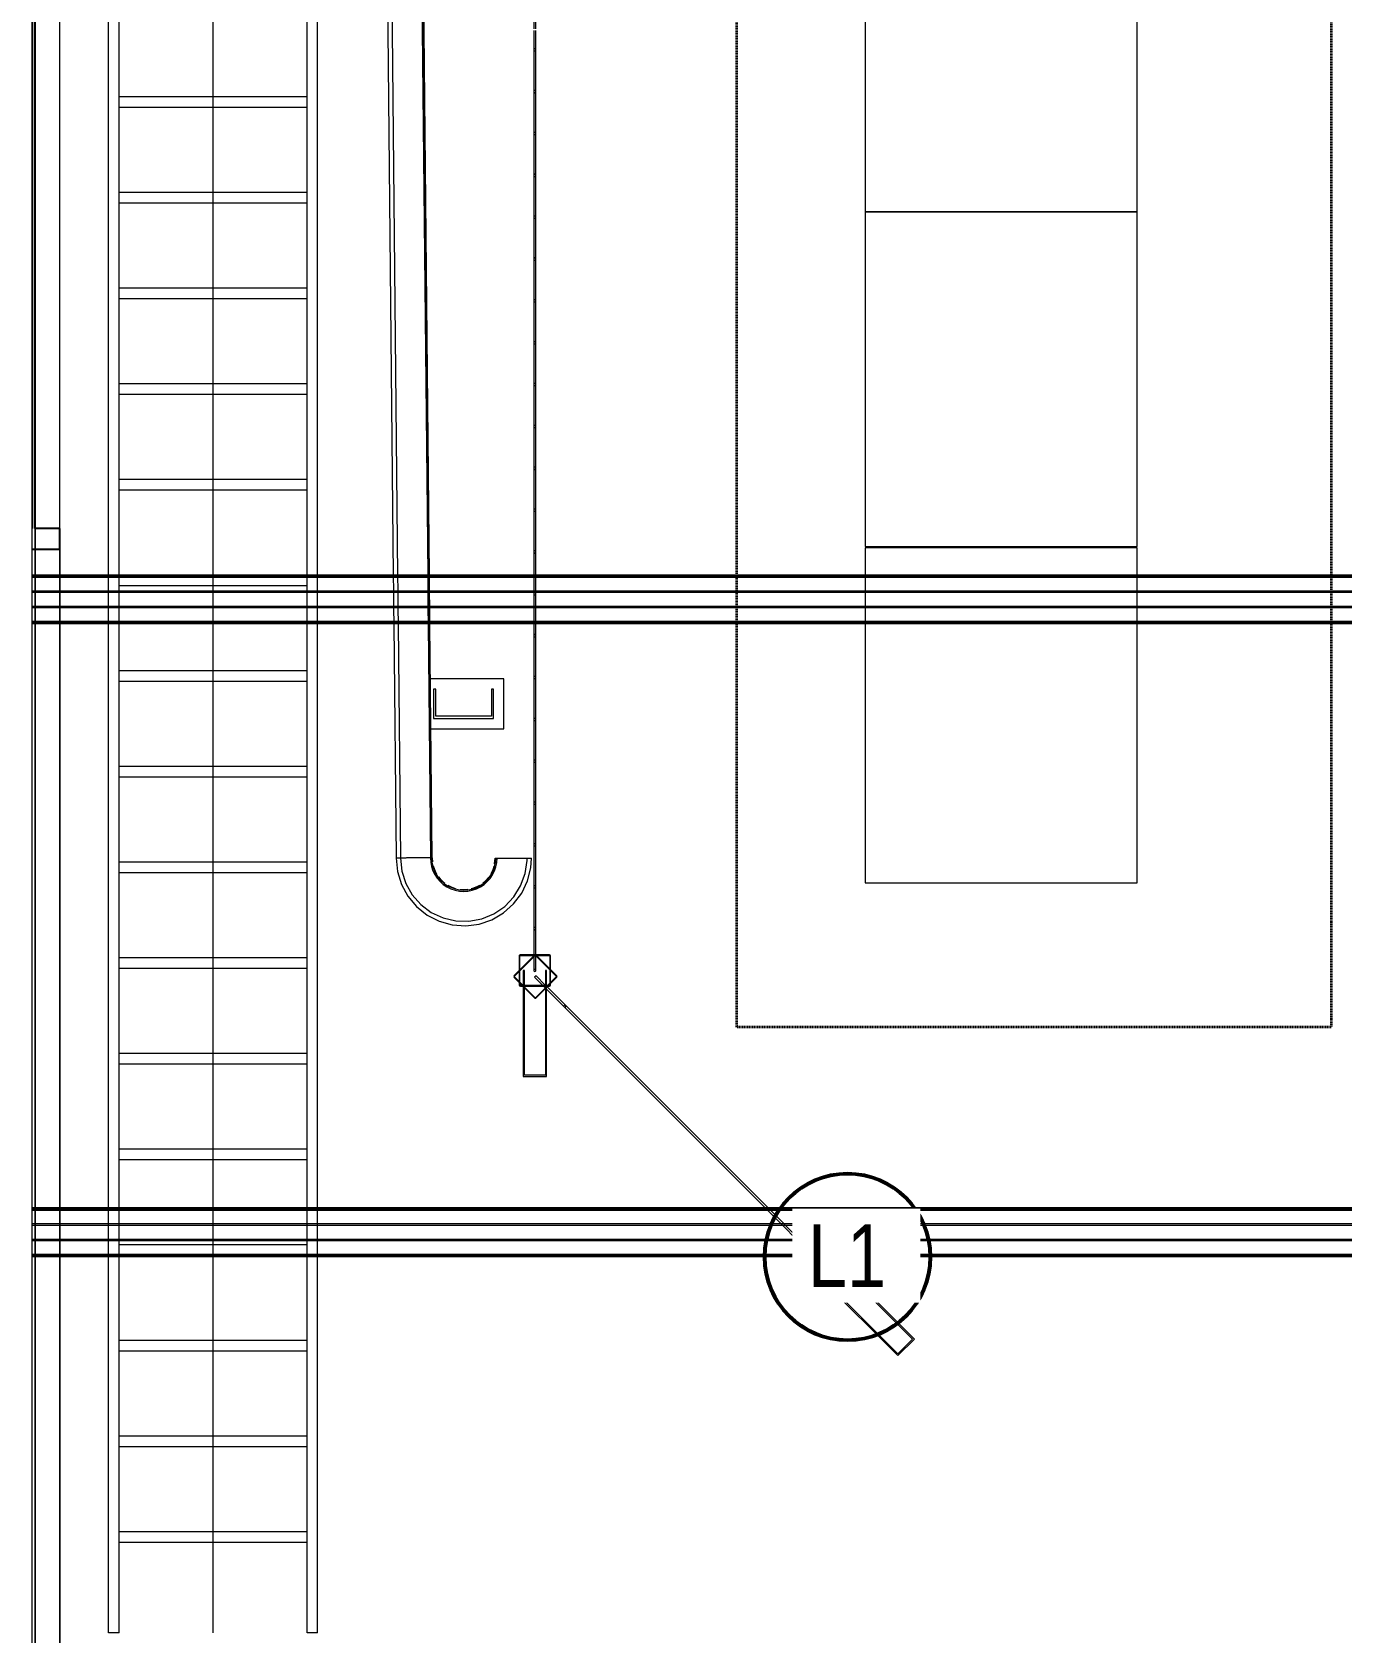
# Model space of a CAD drawing. Header units: centimetres. Extents: x -1906 to 5208, y -261 to 2955.
# Drawn here: x -1747.6 to -1434.5, y 473.8 to 856.3 of the extents above; entities that cross this region are included whole.
import ezdxf

# ---------------------------------------------------------------- set-up
doc = ezdxf.new("R2010")
doc.units = ezdxf.units.CM
doc.linetypes.add('_Overhead', pattern=[0.47625, 0.3175, -0.15875])
doc.linetypes.add('Basculante', pattern=[0.396875, 0.238125, -0.15875])
doc.layers.add('A-DETL', color=7, linetype='Continuous', lineweight=18, true_color=0x00a600)
for name, color, linetype, lineweight in [('A-GENM', 7, 'Continuous', 18), ('E-CABL-TRAY', 7, 'Continuous', 18), ('E-CABL-TRAY-CNTR', 7, 'Continuous', 18), ('E-ELEC-EQPM', 7, 'Continuous', 18), ('E-LITE-EQPM', 7, 'Continuous', 18), ('E-LITE-EQPM-IDEN', 7, 'Continuous', 18), ('S-BEAM', 7, 'Continuous', 18)]:
    doc.layers.add(name, color=color, linetype=linetype, lineweight=lineweight)
doc.styles.add('Arial', font='arial.ttf', dxfattribs={"width": 0.8, "height": 15})

# ---------------------------------------------------------------- blocks, each defined once
blk = doc.blocks.new('Costanera Perfil Z - Parametrizado - h_22cm-V6-N01 - Planta trazado tuberias refrig exist_ - detalle 1')
at = {"layer": 'S-BEAM', "color": 254, "true_color": 0xcccccc}
for p, q in [((-5.84, 2399.57), (-5.84, 785.67)), ((-5.54, 2399.57), (-5.54, 785.67)), ((-5.5, 785.67), (-5.5, 2399.57)), ((-5.26, 2399.57), (-5.26, 785.67)), ((1.67, 2399.57), (1.67, 785.67)), ((2.01, 2399.57), (2.01, 785.67)), ((-2.01, 1586.08), (-2.01, 792.31)), ((-1.67, 1586.08), (-1.67, 792.31)), ((5.26, 1586.08), (5.26, 792.31)), ((5.5, 1586.08), (5.5, 792.31)), ((5.54, 1586.08), (5.54, 792.31)), ((5.84, 1586.08), (5.84, 792.31)), ((-2.01, 792.31), (-2.01, 785.67)), ((-1.67, 792.31), (-1.67, 785.67)), ((5.26, 792.31), (5.26, 785.67)), ((5.5, 792.31), (5.5, 785.67)), ((5.54, 792.31), (5.54, 785.67)), ((5.84, 792.31), (5.84, 785.67))]:
    blk.add_line(p, q, dxfattribs=at)
blk = doc.blocks.new('Costanera Perfil Z - Parametrizado - h_22cm-V7-N01 - Planta trazado tuberias refrig exist_ - detalle 1')
at = {"layer": 'S-BEAM', "color": 254, "true_color": 0xcccccc}
for p, q in [((-5.84, 2399.57), (-5.84, 785.67)), ((-5.54, 2399.57), (-5.54, 785.67)), ((-5.5, 785.67), (-5.5, 2399.57)), ((-5.26, 2399.57), (-5.26, 785.67)), ((1.67, 2399.57), (1.67, 785.67)), ((2.01, 2399.57), (2.01, 785.67)), ((-2.01, 1586.08), (-2.01, 792.31)), ((-1.67, 1586.08), (-1.67, 792.31)), ((5.26, 1586.08), (5.26, 792.31)), ((5.5, 1586.08), (5.5, 792.31)), ((5.54, 1586.08), (5.54, 792.31)), ((5.84, 1586.08), (5.84, 792.31)), ((-2.01, 792.31), (-2.01, 785.67)), ((-1.67, 792.31), (-1.67, 785.67)), ((5.26, 792.31), (5.26, 785.67)), ((5.5, 792.31), (5.5, 785.67)), ((5.54, 792.31), (5.54, 785.67)), ((5.84, 792.31), (5.84, 785.67))]:
    blk.add_line(p, q, dxfattribs=at)
blk = doc.blocks.new('PQ_RVR_EST-01_ZZ_ZZ_MO_T_A_rvt-1-N01 - Planta trazado tuberias refrig exist_ - detalle 1')
at = {"layer": 'S-BEAM', "color": 254, "lineweight": 25, "true_color": 0xcccccc}
for p, q in [((-1747.55, 1217.71), (-1747.55, 737.68)), ((-1746.84, 737.68), (-1746.84, 1217.71)), ((-1747.55, 737.68), (-1747.58, 737.68)), ((-1740.95, 737.68), (-1746.84, 737.68)), ((-1740.95, 732.77), (-1740.95, 737.68)), ((-1747.58, 732.77), (-1740.95, 732.77))]:
    blk.add_line(p, q, dxfattribs=at)
at = {"layer": 'S-BEAM', "color": 254, "true_color": 0xcccccc}
for p, q in [((-1747.55, 726.56), (-1747.55, 1217.71)), ((-1746.84, 726.56), (-1746.84, 1217.71)), ((-1740.95, 737.68), (-1740.95, 1217.71)), ((-1740.95, 737.68), (-1740.95, 1217.71)), ((-1747.55, 726.56), (-1747.55, 737.68)), ((-1746.84, 737.68), (-1746.84, 726.56)), ((-1740.95, 737.68), (-1740.95, 726.56)), ((-1740.95, 726.56), (-1740.95, 737.68)), ((-1740.95, 726.56), (-1740.95, 737.68)), ((-1740.95, 732.77), (-1740.95, 726.56)), ((-1747.55, 722.1), (-1747.55, 726.56)), ((-1747.55, 722.73), (-1747.55, 726.56)), ((-1746.84, 722.73), (-1746.84, 726.56)), ((-1746.84, 726.56), (-1746.84, 722.1)), ((-1740.95, 726.56), (-1740.95, 722.1)), ((-1740.95, 726.56), (-1740.95, 722)), ((-1740.95, 722.73), (-1740.95, 726.56)), ((-1740.95, 722.73), (-1740.95, 726.56)), ((-1747.55, 722.38), (-1747.55, 722.73)), ((-1747.55, 719.05), (-1747.55, 722.38)), ((-1747.55, 719.05), (-1747.55, 722.1)), ((-1746.84, 722.38), (-1746.84, 722.73)), ((-1746.84, 719.05), (-1746.84, 722.38)), ((-1746.84, 722.1), (-1746.84, 719.05)), ((-1740.95, 722.38), (-1740.95, 722.73)), ((-1740.95, 722.38), (-1740.95, 722.73)), ((-1740.95, 719.05), (-1740.95, 722.38)), ((-1740.95, 719.05), (-1740.95, 722.38)), ((-1740.95, 722.1), (-1740.95, 719.05)), ((-1740.95, 722), (-1740.95, 719.05)), ((-1747.55, 718.7), (-1747.55, 719.05)), ((-1747.55, 718.7), (-1747.55, 719.05)), ((-1747.55, 575.34), (-1747.55, 718.7)), ((-1747.55, 714.87), (-1747.55, 718.7)), ((-1746.84, 718.7), (-1746.84, 719.05)), ((-1746.84, 719.05), (-1746.84, 718.7)), ((-1746.84, 714.87), (-1746.84, 718.7)), ((-1746.84, 718.7), (-1746.84, 575.34)), ((-1740.95, 719.05), (-1740.95, 718.7)), ((-1740.95, 719.05), (-1740.95, 718.7)), ((-1740.95, 718.7), (-1740.95, 719.05)), ((-1740.95, 718.7), (-1740.95, 719.05)), ((-1740.95, 718.7), (-1740.95, 575.34)), ((-1740.95, 718.7), (-1740.95, 575.34)), ((-1740.95, 714.87), (-1740.95, 718.7)), ((-1740.95, 714.87), (-1740.95, 718.7)), ((-1747.55, 575.34), (-1747.55, 714.87)), ((-1746.84, 575.34), (-1746.84, 714.87)), ((-1740.95, 575.34), (-1740.95, 714.87)), ((-1740.95, 575.34), (-1740.95, 714.87)), ((-1747.55, 570.97), (-1747.55, 575.34)), ((-1747.55, 571.51), (-1747.55, 575.34)), ((-1746.84, 571.51), (-1746.84, 575.34)), ((-1746.84, 575.34), (-1746.84, 570.97)), ((-1740.95, 575.34), (-1740.95, 570.97)), ((-1740.95, 575.34), (-1740.95, 570.87)), ((-1740.95, 571.51), (-1740.95, 575.34)), ((-1740.95, 571.51), (-1740.95, 575.34)), ((-1747.55, 571.16), (-1747.55, 571.51)), ((-1747.55, 567.83), (-1747.55, 571.16)), ((-1747.55, 567.83), (-1747.55, 570.97)), ((-1746.84, 571.16), (-1746.84, 571.51)), ((-1746.84, 567.83), (-1746.84, 571.16)), ((-1746.84, 570.97), (-1746.84, 567.83)), ((-1740.95, 571.16), (-1740.95, 571.51)), ((-1740.95, 571.16), (-1740.95, 571.51)), ((-1740.95, 567.83), (-1740.95, 571.16)), ((-1740.95, 567.83), (-1740.95, 571.16)), ((-1740.95, 570.97), (-1740.95, 567.83)), ((-1740.95, 570.87), (-1740.95, 567.83)), ((-1747.55, 567.48), (-1747.55, 567.83)), ((-1747.55, 567.48), (-1747.55, 567.83)), ((-1747.55, 425.22), (-1747.55, 567.48)), ((-1747.55, 563.66), (-1747.55, 567.48)), ((-1746.84, 567.48), (-1746.84, 567.83)), ((-1746.84, 567.83), (-1746.84, 567.48)), ((-1746.84, 563.66), (-1746.84, 567.48)), ((-1746.84, 567.48), (-1746.84, 425.22)), ((-1740.95, 567.83), (-1740.95, 567.48)), ((-1740.95, 567.83), (-1740.95, 567.48)), ((-1740.95, 567.48), (-1740.95, 567.83)), ((-1740.95, 567.48), (-1740.95, 567.83)), ((-1740.95, 567.48), (-1740.95, 425.22)), ((-1740.95, 567.48), (-1740.95, 425.22)), ((-1740.95, 563.66), (-1740.95, 567.48)), ((-1740.95, 563.66), (-1740.95, 567.48)), ((-1747.55, 425.22), (-1747.55, 563.66)), ((-1746.84, 425.22), (-1746.84, 563.66)), ((-1740.95, 425.22), (-1740.95, 563.66)), ((-1740.95, 425.22), (-1740.95, 563.66))]:
    blk.add_line(p, q, dxfattribs=at)
at = {"layer": 'S-BEAM', "color": 254, "linetype": '_Overhead', "lineweight": 18, "true_color": 0xd4d4d4, "rotation": 269.9999999999998}
for name, p in [('Costanera Perfil Z - Parametrizado - h_22cm-V7-N01 - Planta trazado tuberias refrig exist_ - detalle 1', (-2533.25, 720.72)), ('Costanera Perfil Z - Parametrizado - h_22cm-V6-N01 - Planta trazado tuberias refrig exist_ - detalle 1', (-2533.25, 569.5))]:
    blk.add_blockref(name, p, dxfattribs=at)
blk = doc.blocks.new('Cerca Interior - Cerca Interior-1518818-N01 - Planta trazado tuberias refrig exist_ - detalle 1')
at = {"layer": 'A-GENM', "color": 254, "true_color": 0xd4d4d4}
for p, q in [((0, 2.8), (-25.3, 2.8)), ((-25.3, 2.8), (-25.3, -2.8)), ((-25, 2.5), (0, 2.5)), ((-25, -2.5), (-25, 2.5)), ((-3.75, 3.45), (-3.75, -3.45)), ((-3.6, -3.45), (-3.6, 3.45)), ((3.45, 3.75), (-3.45, 3.75)), ((-3.45, 3.6), (3.45, 3.6)), ((0, 2.5), (0, 2.8)), ((3.3, 0.25), (0, 0.25)), ((3.6, 0.25), (3.5, 0.25)), ((3.6, 3.45), (3.6, -3.45)), ((3.75, -3.45), (3.75, 3.45)), ((82.8, 0.25), (3.75, 0.25)), ((86.62, 0.25), (82.8, 0.25)), ((86.97, 0.25), (86.62, 0.25)), ((90.3, 0.25), (86.97, 0.25)), ((90.65, 0.25), (90.31, 0.25)), ((94.48, 0.25), (90.65, 0.25)), ((224.64, 0.25), (94.48, 0.25)), ((246.25, 0.25), (225, 0.25)), ((246.25, 3.45), (246.25, -3.45)), ((246.4, -3.45), (246.4, 3.45)), ((250, 0.25), (246.4, 0.25)), ((253.45, 3.75), (246.55, 3.75)), ((246.55, 3.6), (253.45, 3.6)), ((253.6, 3.45), (253.6, -3.45)), ((253.75, -3.45), (253.75, 3.45)), ((-25.3, -2.8), (0, -2.8)), ((0, -2.5), (-25, -2.5)), ((3.45, -3.6), (-3.45, -3.6)), ((-3.45, -3.75), (3.45, -3.75)), ((0, -0.25), (3.49, -0.25)), ((0, -2.8), (0, -2.5)), ((3.75, -0.25), (82.8, -0.25)), ((82.8, -0.25), (86.62, -0.25)), ((86.62, -0.25), (86.97, -0.25)), ((86.97, -0.25), (90.3, -0.25)), ((90.31, -0.25), (90.65, -0.25)), ((90.65, -0.25), (94.48, -0.25)), ((94.48, -0.25), (224.64, -0.25)), ((225, -0.25), (246.25, -0.25)), ((246.4, -0.25), (250, -0.25)), ((253.45, -3.6), (246.55, -3.6)), ((246.55, -3.75), (253.45, -3.75))]:
    blk.add_line(p, q, dxfattribs=at)
for centre, radius, start, end in [((-3.45, 3.45), 0.3, 90, 180), ((-3.45, 3.45), 0.3, 90, 180), ((-3.45, 3.45), 0.15, 90, 180), ((-3.45, 3.45), 0.15, 90, 180), ((0, 0), 0.25, 360, 180), ((0, 0), 0.25, 180, 360), ((0, 0), 0.25, 180, 255), ((0, 0), 0.25, 150, 165), ((0, 0), 0.25, 105, 120), ((3.45, 3.45), 0.3, 0, 90), ((3.45, 3.45), 0.3, 360, 90), ((3.45, 3.45), 0.15, 360, 90), ((3.45, 3.45), 0.15, 0, 90), ((10, 0), 0.25, 0, 180), ((10, 0), 0.25, 180, 360), ((20, 0), 0.25, 0, 180), ((20, 0), 0.25, 180, 360), ((30, 0), 0.25, 0, 180), ((30, 0), 0.25, 180, 360), ((40, 0), 0.25, 0, 180), ((40, 0), 0.25, 180, 360), ((50, 0), 0.25, 0, 180), ((50, 0), 0.25, 180, 360), ((60, 0), 0.25, 0, 180), ((60, 0), 0.25, 180, 360), ((70, 0), 0.25, 0, 180), ((70, 0), 0.25, 180, 360), ((80, 0), 0.25, 0, 180), ((80, 0), 0.25, 180, 360), ((90, 0), 0.25, 165, 180), ((90, 0), 0.25, 180, 240), ((90, 0), 0.25, 90, 165), ((90, 0), 0.25, 45, 90), ((90, 0), 0.25, 0, 45), ((90, 0), 0.25, 315, 360), ((100, 0), 0.25, 0, 180), ((100, 0), 0.25, 180, 360), ((110, 0), 0.25, 0, 180), ((110, 0), 0.25, 180, 360), ((120, 0), 0.25, 0, 180), ((120, 0), 0.25, 180, 360), ((130, 0), 0.25, 0, 180), ((130, 0), 0.25, 180, 360), ((140, 0), 0.25, 0, 180), ((140, 0), 0.25, 180, 360), ((150, 0), 0.25, 0, 180), ((150, 0), 0.25, 180, 360), ((160, 0), 0.25, 0, 180), ((160, 0), 0.25, 180, 360), ((170, 0), 0.25, 0, 180), ((170, 0), 0.25, 180, 360), ((180, 0), 0.25, 0, 180), ((180, 0), 0.25, 180, 360), ((190, 0), 0.25, 0, 180), ((190, 0), 0.25, 180, 360), ((200, 0), 0.25, 0, 180), ((200, 0), 0.25, 180, 360), ((210, 0), 0.25, 0, 180), ((210, 0), 0.25, 180, 360), ((220, 0), 0.25, 0, 180), ((220, 0), 0.25, 180, 360), ((230, 0), 0.25, 0, 180), ((230, 0), 0.25, 180, 360), ((240, 0), 0.25, 0, 180), ((240, 0), 0.25, 180, 360), ((246.55, 3.45), 0.3, 90, 180), ((246.55, 3.45), 0.3, 90, 180), ((246.55, 3.45), 0.15, 90, 180), ((246.55, 3.45), 0.15, 90, 180), ((253.45, 3.45), 0.3, 0, 90), ((253.45, 3.45), 0.3, 360, 90), ((253.45, 3.45), 0.15, 0, 90), ((253.45, 3.45), 0.15, 0, 90), ((-3.45, -3.45), 0.3, 180, 270), ((-3.45, -3.45), 0.3, 180, 270), ((-3.45, -3.45), 0.15, 180, 270), ((-3.45, -3.45), 0.15, 180, 270), ((0, 0), 0.25, 267.3928, 270), ((3.45, -3.45), 0.3, 270, 0), ((3.45, -3.45), 0.15, 270, 360), ((3.45, -3.45), 0.3, 270, 360), ((3.45, -3.45), 0.15, 270, 0), ((90, 0), 0.25, 240, 255), ((90, 0), 0.25, 255, 315), ((246.55, -3.45), 0.3, 180, 270), ((246.55, -3.45), 0.3, 180, 270), ((246.55, -3.45), 0.15, 180, 270), ((246.55, -3.45), 0.15, 180, 270), ((253.45, -3.45), 0.3, 270, 0), ((253.45, -3.45), 0.15, 270, 360), ((253.45, -3.45), 0.3, 270, 360), ((253.45, -3.45), 0.15, 270, 0)]:
    blk.add_arc(centre, radius, start, end, dxfattribs=at)
blk = doc.blocks.new('Cerca Interior 1_00 x 2_45 - L_1_00m-1533187-N01 - Planta trazado tuberias refrig exist_ - detalle 1')
at = {"layer": 'A-GENM', "color": 254, "true_color": 0xd4d4d4}
for p, q in [((0, 2.8), (-25.3, 2.8)), ((-25.3, 2.8), (-25.3, -2.8)), ((-25, 2.5), (0, 2.5)), ((-25, -2.5), (-25, 2.5)), ((-3.75, 3.45), (-3.75, -3.45)), ((-3.6, -3.45), (-3.6, 3.45)), ((3.45, 3.75), (-3.45, 3.75)), ((-3.45, 3.6), (3.45, 3.6)), ((0, 2.5), (0, 2.8)), ((3.6, 0.25), (0.03, 0.25)), ((3.6, 3.45), (3.6, -1.69)), ((3.75, -1.54), (3.75, 3.45)), ((5.46, 0.25), (3.75, 0.25)), ((9.9, 0.25), (5.55, 0.25)), ((10.95, 0.25), (9.96, 0.25)), ((11.44, 0.25), (10.95, 0.25)), ((16.16, 0.25), (11.44, 0.25)), ((16.65, 0.25), (16.16, 0.25)), ((22.06, 0.25), (16.65, 0.25)), ((95.94, 0.25), (22.06, 0.25)), ((96.25, 3.45), (96.25, -3.45)), ((96.4, -3.45), (96.4, 3.45)), ((96.97, 0.25), (96.45, 0.25)), ((103.45, 3.75), (96.55, 3.75)), ((96.55, 3.6), (103.45, 3.6)), ((100, 0.25), (97.21, 0.25)), ((100, -0.25), (100, 0.25)), ((103.6, 3.45), (103.6, -3.45)), ((103.75, -3.45), (103.75, 3.45)), ((-25.3, -2.8), (0, -2.8)), ((0, -2.5), (-25, -2.5)), ((1.69, -3.6), (-3.45, -3.6)), ((-3.45, -3.75), (1.54, -3.75)), ((0, -0.24), (0, -0.25)), ((0, -0.25), (3.53, -0.25)), ((0, -2.8), (0, -2.5)), ((1.54, -3.75), (3.45, -3.75)), ((3.45, -3.6), (1.69, -3.6)), ((3.6, -1.69), (3.6, -3.45)), ((3.75, -0.25), (5.04, -0.25)), ((3.75, -3.45), (3.75, -1.54)), ((5.04, -0.25), (5.46, -0.25)), ((5.47, -0.25), (10.45, -0.25)), ((10.45, -0.25), (10.94, -0.25)), ((10.94, -0.25), (15.66, -0.25)), ((15.66, -0.25), (16.15, -0.25)), ((16.15, -0.25), (21.56, -0.25)), ((21.56, -0.25), (96.25, -0.25)), ((103.45, -3.6), (96.55, -3.6)), ((96.55, -3.75), (103.45, -3.75)), ((96.88, -0.25), (100, -0.25))]:
    blk.add_line(p, q, dxfattribs=at)
for centre, radius, start, end in [((-3.45, 3.45), 0.3, 90, 180), ((-3.45, 3.45), 0.3, 90, 180), ((-3.45, 3.45), 0.15, 90, 180), ((-3.45, 3.45), 0.15, 90, 180), ((0, 0), 0.25, 360, 180), ((0, 0), 0.25, 180, 360), ((0, 0), 0.25, 120, 150), ((3.45, 3.45), 0.3, 0, 90), ((3.45, 3.45), 0.3, 360, 90), ((3.45, 3.45), 0.15, 360, 90), ((3.45, 3.45), 0.15, 0, 90), ((10, 0), 0.25, 0, 180), ((10, 0), 0.25, 180, 360), ((90, 0), 0.25, 0, 180), ((90, 0), 0.25, 180, 360), ((96.55, 3.45), 0.3, 90, 180), ((96.55, 3.45), 0.3, 90, 180), ((96.55, 3.45), 0.15, 90, 180), ((96.55, 3.45), 0.15, 90, 180), ((103.45, 3.45), 0.3, 0, 90), ((103.45, 3.45), 0.3, 360, 90), ((103.45, 3.45), 0.15, 360, 90), ((103.45, 3.45), 0.15, 360, 90), ((-3.45, -3.45), 0.3, 180, 270), ((-3.45, -3.45), 0.3, 180, 270), ((-3.45, -3.45), 0.15, 180, 270), ((-3.45, -3.45), 0.15, 180, 270), ((0, 0), 0.25, 195, 270), ((3.45, -3.45), 0.3, 270, 0), ((3.45, -3.45), 0.15, 271.0947, 358.9053), ((3.45, -3.45), 0.3, 270, 360), ((3.45, -3.45), 0.15, 270, 0), ((96.55, -3.45), 0.3, 180, 270), ((96.55, -3.45), 0.3, 180, 270), ((96.55, -3.45), 0.15, 180, 270), ((96.55, -3.45), 0.15, 180, 270), ((103.45, -3.45), 0.3, 270, 360), ((103.45, -3.45), 0.15, 270, 0)]:
    blk.add_arc(centre, radius, start, end, dxfattribs=at)
blk = doc.blocks.new('M_RVR_Protección - General-1538415-N01 - Planta trazado tuberias refrig exist_ - detalle 1')
at = {"layer": 'A-GENM', "color": 254, "true_color": 0xd4d4d4}
for p, q in [((-18.51, 208.08), (-16.8, 34.24)), ((-17.46, 208.09), (-15.76, 34.24)), ((-10.29, 208.18), (-8.58, 34.24)), ((-8.28, 34.24), (-9.98, 208.19)), ((-8.16, 34.24), (-9.86, 208.19)), ((-16.8, 34.24), (-16.77, 30.42)), ((-15.76, 34.24), (-15.72, 30.42)), ((-8.58, 34.24), (-8.55, 30.42)), ((-8.24, 30.42), (-8.28, 34.24)), ((-8.12, 30.42), (-8.16, 34.24)), ((-16.77, 30.42), (-16.76, 30.08)), ((-16.76, 30.07), (-16.73, 26.74)), ((-15.72, 30.42), (-15.72, 30.08)), ((-15.72, 30.07), (-15.68, 26.74)), ((-8.55, 30.42), (-8.54, 30.08)), ((-8.54, 30.07), (-8.51, 26.74)), ((-8.23, 30.08), (-8.24, 30.42)), ((-8.2, 26.74), (-8.23, 30.07)), ((-8.12, 30.08), (-8.12, 30.42)), ((-8.08, 26.74), (-8.12, 30.07)), ((-16.73, 26.74), (-16.73, 26.39)), ((-16.73, 26.39), (-16.69, 22.56)), ((-15.68, 26.74), (-15.68, 26.39)), ((-15.68, 26.39), (-15.64, 22.56)), ((-8.51, 26.74), (-8.51, 26.39)), ((-8.51, 26.39), (-8.47, 22.56)), ((-8.2, 26.39), (-8.2, 26.74)), ((-8.16, 22.56), (-8.2, 26.39)), ((-8.08, 26.39), (-8.08, 26.74)), ((-8.04, 22.56), (-8.08, 26.39)), ((-16.69, 22.56), (-16.14, -33.37)), ((-15.64, 22.56), (-15.09, -33.36)), ((-8.47, 22.56), (-7.92, -33.33)), ((-7.61, -33.32), (-8.16, 22.56)), ((-7.49, -33.32), (-8.04, 22.56)), ((9.65, 9.46), (-7.92, 9.46)), ((9.65, -2.5), (9.65, 9.46)), ((-6.65, 6.96), (-7.15, 6.96)), ((-7.15, 6.96), (-7.15, 0)), ((-6.65, 0.5), (-6.65, 6.96)), ((7.15, 6.96), (6.65, 6.96)), ((6.65, 6.96), (6.65, 0.5)), ((7.15, 0), (7.15, 6.96)), ((-7.15, 0), (7.15, 0)), ((6.65, 0.5), (-6.65, 0.5)), ((-7.8, -2.5), (9.65, -2.5)), ((-7.61, -33.32), (-7.92, -33.33)), ((-7.49, -33.32), (-7.43, -34.27)), ((7.41, -34.76), (7.57, -33.37)), ((7.69, -33.37), (7.99, -33.37))]:
    blk.add_line(p, q, dxfattribs=at)
at = {"layer": 'A-GENM', "color": 254, "true_color": 0xd4d4d4, "flags": 128}
for points in [[(-16.14, -33.37), (-15.82, -36.58), (-14.87, -39.66), (-13.32, -42.5), (-11.24, -44.97), (-8.71, -46.98), (-5.83, -48.44), (-2.72, -49.31), (0.5, -49.54), (3.7, -49.13), (6.76, -48.09), (9.54, -46.46), (11.95, -44.31), (13.89, -41.72), (15.27, -38.81), (16.05, -35.67), (16.21, -33.37)], [(-15.09, -33.36), (-14.77, -36.47), (-13.82, -39.44), (-12.28, -42.16), (-10.21, -44.5), (-7.71, -46.37), (-4.87, -47.68), (-1.83, -48.39), (1.29, -48.45), (4.36, -47.87), (7.25, -46.67), (9.83, -44.91), (11.99, -42.65), (13.64, -40), (14.71, -37.07), (15.16, -33.97), (15.17, -33.37)], [(-7.24, -35.25), (-7.19, -35.49), (-6.8, -36.52), (-6.44, -37.17)], [(-6.01, -37.82), (-5.6, -38.36), (-4.82, -39.13), (-4.47, -39.38)], [(4.58, -39.36), (5.22, -38.83), (5.93, -38.05)], [(6.6, -37.04), (7.05, -36.11), (7.3, -35.3)], [(-3.75, -39.87), (-2.95, -40.28), (-2.01, -40.61)], [(-0.82, -40.85), (0.26, -40.9), (1.05, -40.82)], [(1.83, -40.66), (2.42, -40.51), (3.43, -40.09), (3.89, -39.81)]]:
    blk.add_lwpolyline(points, dxfattribs=at)
at = {"layer": 'A-GENM', "color": 254, "true_color": 0xd4d4d4}
for radius, start in [(7.96, 179.6726), (7.65, 179.648)]:
    blk.add_arc((0.04, -33.37), radius, start, 360, dxfattribs=at)
for points in [[(-16, -33.37), (-16.04, -33.37), (-16.11, -33.37), (-16.14, -33.37), (-16.14, -33.37)], [(-15.65, -33.36), (-15.8, -33.36), (-15.92, -33.36), (-16, -33.37)], [(-15.12, -33.36), (-15.32, -33.36), (-15.5, -33.36), (-15.65, -33.36)], [(-14.79, -33.36), (-14.9, -33.36), (-15.08, -33.36), (-15.11, -33.36), (-15.09, -33.36)], [(-14.33, -33.36), (-14.52, -33.36), (-14.67, -33.36), (-14.79, -33.36)], [(-13.62, -33.35), (-13.77, -33.35), (-14.03, -33.36), (-14.24, -33.36), (-14.33, -33.36)], [(-12.46, -33.35), (-12.95, -33.35), (-13.32, -33.35), (-13.62, -33.35)], [(-10.64, -33.34), (-11.39, -33.34), (-11.98, -33.35), (-12.46, -33.35)], [(-7.92, -33.33), (-9, -33.33), (-9.9, -33.33), (-10.64, -33.34)], [(7.99, -33.37), (9.08, -33.37), (10.86, -33.37), (12.65, -33.37), (13.77, -33.37), (14.44, -33.37), (14.89, -33.37), (15.15, -33.37), (15.18, -33.37), (15.16, -33.37)]]:
    blk.add_open_spline(points, degree=3, dxfattribs=at)
for points, knots in [([(-7.49, -33.32), (-7.49, -33.32), (-7.5, -33.32), (-7.54, -33.32), (-7.58, -33.32), (-7.6, -33.32)], [0.5106383, 0.5106383, 0.5106383, 0.5106383, 0.5212766, 0.53191489, 0.54133079, 0.54133079, 0.54133079, 0.54133079]), ([(7.57, -33.37), (7.57, -33.37), (7.59, -33.37), (7.65, -33.37), (7.67, -33.37)], [-0.4893617, -0.4893617, -0.4893617, -0.4893617, -0.46808511, -0.45868226, -0.45868226, -0.45868226, -0.45868226]), ([(15.17, -33.37), (15.18, -33.37), (15.39, -33.37), (15.75, -33.37), (16.05, -33.37), (16.18, -33.37), (16.21, -33.37), (16.21, -33.37)], [-0.23497817, -0.23497817, -0.23497817, -0.23497817, -0.23404255, -0.21276596, -0.19148936, -0.18085106, -0.17021277, -0.17021277, -0.17021277, -0.17021277])]:
    blk.add_open_spline(points, degree=3, knots=knots, dxfattribs=at)
blk = doc.blocks.new('PQ_RVR_ARQ-01_ZZ_ZZ_MO_T_A_rvt-1-N01 - Planta trazado tuberias refrig exist_ - detalle 1')
at = {"layer": 'A-GENM', "color": 254, "lineweight": 18, "true_color": 0xd4d4d4}
blk.add_blockref('M_RVR_Protección - General-1538415-N01 - Planta trazado tuberias refrig exist_ - detalle 1', (-1644.45, 692.31), dxfattribs=at)
for name, p, rotation in [('Cerca Interior - Cerca Interior-1518818-N01 - Planta trazado tuberias refrig exist_ - detalle 1', (-1627.4, 632.08), 89.9999999999999), ('Cerca Interior 1_00 x 2_45 - L_1_00m-1533187-N01 - Planta trazado tuberias refrig exist_ - detalle 1', (-1556.59, 559.92), 134.9999999999999)]:
    blk.add_blockref(name, p, dxfattribs=dict(at, rotation=rotation))
blk = doc.blocks.new('RVR-PQ-Caja para elemento elect - 650x800x2100-1661132-N01 - Planta trazado tuberias refrig exist_ - detalle 1')
at = {"layer": 'E-ELEC-EQPM'}
for p, q in [((40, 0), (-40, 0)), ((-40, 0), (-40, -65)), ((40, -65), (40, 0)), ((-40, -65), (40, -65))]:
    blk.add_line(p, q, dxfattribs=at)
blk = doc.blocks.new('RVR-PQ-Caja para elemento elect - 650x800x2100-1662325-N01 - Planta trazado tuberias refrig exist_ - detalle 1')
at = {"layer": 'E-ELEC-EQPM'}
for p, q in [((40, 65), (-40, 65)), ((-40, 65), (-40, 0)), ((40, 0), (40, 65)), ((-40, 0), (40, 0))]:
    blk.add_line(p, q, dxfattribs=at)
blk = doc.blocks.new('Lighting-Pendant-Vibia-NOTRH-5662 - Standard-1625858-N01 - Planta trazado tuberias refrig exist_ - detalle 1')
at = {"layer": 'E-LITE-EQPM', "color": 30, "lineweight": 35, "true_color": 0xff8000}
for radius, start, end in [(20, 0, 180), (19.7, 0, 180), (7.28, 0, 180), (4.5, 60, 180), (4.5, 0, 180), (4.5, 0, 59.5491), (20, 180, 0), (19.7, 180, 0), (7.28, 180, 0), (4.5, 180, 300), (4.5, 180, 0), (4.5, 300.4509, 0)]:
    blk.add_arc((0, 0), radius, start, end, dxfattribs=at)

msp = doc.modelspace()

# ---------------------------------------------------------------- linework, layer by layer
at = {"layer": 'A-DETL', "color": 1, "linetype": 'Basculante', "lineweight": 35, "true_color": 0xff0000}
for p, q in [((-1579.13, 618.53), (-1579.13, 2254.82)), ((-1437.14, 2254.82), (-1437.14, 618.53)), ((-1437.14, 618.53), (-1579.13, 618.53))]:
    msp.add_line(p, q, dxfattribs=at)
at = {"layer": 'E-CABL-TRAY'}
for p, q in [((-1729.32, 473.78), (-1729.32, 1423.91)), ((-1726.78, 473.78), (-1726.78, 1423.91)), ((-1681.86, 473.78), (-1681.86, 1423.91)), ((-1679.32, 473.78), (-1679.32, 1423.91)), ((-1681.86, 840.81), (-1726.78, 840.81)), ((-1681.86, 838.27), (-1726.78, 838.27)), ((-1681.86, 817.95), (-1726.78, 817.95)), ((-1681.86, 815.41), (-1726.78, 815.41)), ((-1681.86, 795.09), (-1726.78, 795.09)), ((-1681.86, 792.55), (-1726.78, 792.55)), ((-1681.86, 772.23), (-1726.78, 772.23)), ((-1681.86, 769.69), (-1726.78, 769.69)), ((-1681.86, 749.37), (-1726.78, 749.37)), ((-1681.86, 746.83), (-1726.78, 746.83)), ((-1681.86, 726.51), (-1726.78, 726.51)), ((-1681.86, 723.97), (-1726.78, 723.97)), ((-1681.86, 703.65), (-1726.78, 703.65)), ((-1681.86, 701.11), (-1726.78, 701.11)), ((-1681.86, 680.79), (-1726.78, 680.79)), ((-1681.86, 678.25), (-1726.78, 678.25)), ((-1681.86, 657.93), (-1726.78, 657.93)), ((-1681.86, 655.39), (-1726.78, 655.39)), ((-1681.86, 635.07), (-1726.78, 635.07)), ((-1681.86, 632.53), (-1726.78, 632.53)), ((-1681.86, 612.21), (-1726.78, 612.21)), ((-1681.86, 609.67), (-1726.78, 609.67)), ((-1681.86, 589.35), (-1726.78, 589.35)), ((-1681.86, 586.81), (-1726.78, 586.81)), ((-1681.86, 566.49), (-1726.78, 566.49)), ((-1681.86, 563.95), (-1726.78, 563.95)), ((-1681.86, 543.63), (-1726.78, 543.63)), ((-1681.86, 541.09), (-1726.78, 541.09)), ((-1681.86, 520.77), (-1726.78, 520.77)), ((-1681.86, 518.23), (-1726.78, 518.23)), ((-1681.86, 497.91), (-1726.78, 497.91)), ((-1681.86, 495.37), (-1726.78, 495.37)), ((-1726.78, 473.78), (-1729.32, 473.78)), ((-1679.32, 473.78), (-1681.86, 473.78))]:
    msp.add_line(p, q, dxfattribs=at)
at = {"layer": 'E-CABL-TRAY-CNTR'}
msp.add_line((-1704.32, 473.78), (-1704.32, 1344.97), dxfattribs=at)

# ---------------------------------------------------------------- block references
at = {"lineweight": 5}
for name in ['PQ_RVR_ARQ-01_ZZ_ZZ_MO_T_A_rvt-1-N01 - Planta trazado tuberias refrig exist_ - detalle 1', 'PQ_RVR_EST-01_ZZ_ZZ_MO_T_A_rvt-1-N01 - Planta trazado tuberias refrig exist_ - detalle 1']:
    msp.add_blockref(name, (0, 0), dxfattribs=at)
at = {"layer": 'E-ELEC-EQPM'}
for name, p, rotation in [('RVR-PQ-Caja para elemento elect - 650x800x2100-1661132-N01 - Planta trazado tuberias refrig exist_ - detalle 1', (-1483.52, 853.36), 269.9999999999997), ('RVR-PQ-Caja para elemento elect - 650x800x2100-1662325-N01 - Planta trazado tuberias refrig exist_ - detalle 1', (-1483.52, 773.36), 90.00000000000014), ('RVR-PQ-Caja para elemento elect - 650x800x2100-1661132-N01 - Planta trazado tuberias refrig exist_ - detalle 1', (-1483.52, 693.04), 269.9999999999997)]:
    msp.add_blockref(name, p, dxfattribs=dict(at, rotation=rotation))
at = {"layer": 'E-LITE-EQPM', "color": 30, "lineweight": 35, "true_color": 0xff8000}
msp.add_blockref('Lighting-Pendant-Vibia-NOTRH-5662 - Standard-1625858-N01 - Planta trazado tuberias refrig exist_ - detalle 1', (-1552.7, 563.63), dxfattribs=at)

# ---------------------------------------------------------------- next in the draw order: texts
at = {"layer": 'E-LITE-EQPM-IDEN', "lineweight": 9, "insert": (-1562.16, 571.44), "char_height": 15, "width": 23.0886, "attachment_point": 1, "style": 'Arial', "bg_fill": 3, "box_fill_scale": 1.25, "bg_fill_color": 256, "bg_fill_true_color": 13158600, "bg_fill_transparency": 0}
msp.add_mtext('L1', dxfattribs=at)

doc.saveas('drawing.dxf')
